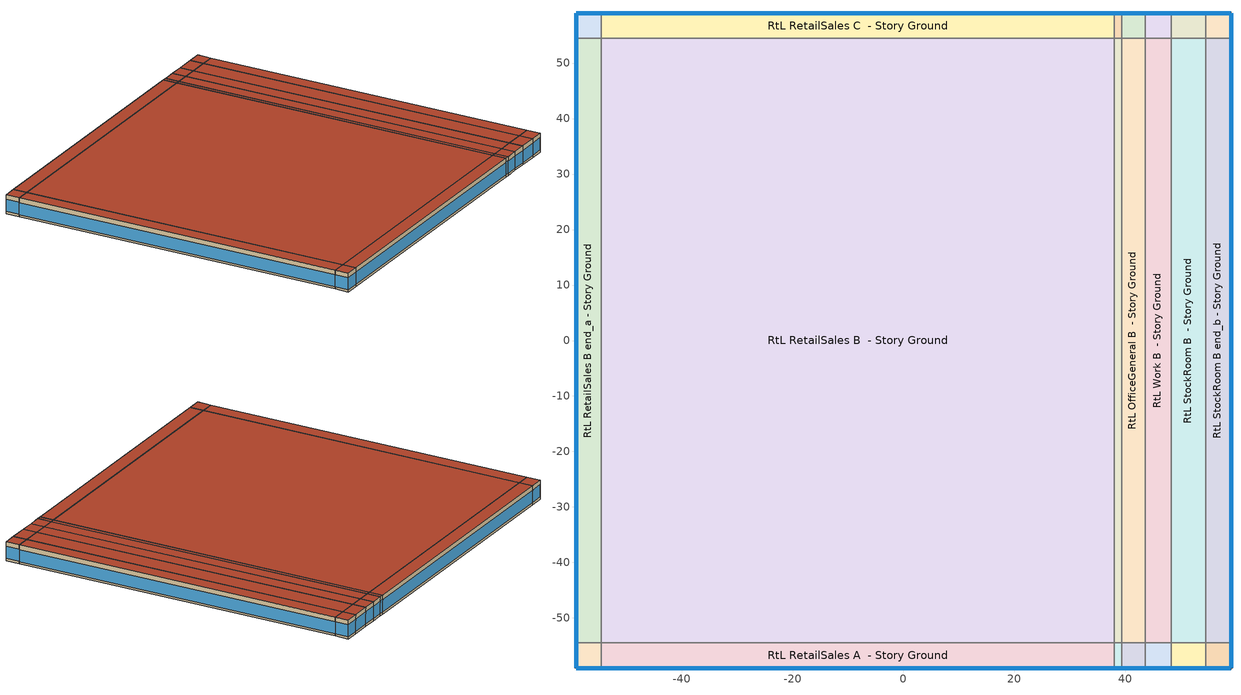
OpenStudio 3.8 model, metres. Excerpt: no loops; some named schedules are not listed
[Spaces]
RtL RetailSales A end_a - Story Ground
 floor ground (Foundation F 126 Perim 914 Area 209): -59.02,-59.02 -59.02,-54.45 -54.45,-54.45 -54.45,-59.02 z0
 wall outside: -59.02,-54.45 -59.02,-59.02 -54.45,-59.02 z0:6.25
 wall to RtL RetailSales B end_a - Story Ground: -54.45,-54.45 -59.02,-54.45 z0:6.25
 wall to RtL RetailSales A  - Story Ground: -54.45,-59.02 -54.45,-54.45 z0:6.25
 window (Window U-1.01 SHGC 0.58): -59.02,-54.48 -59.02,-59 / -59,-59.02 -54.48,-59.02 z0.76:4.74
 roof outside: -54.45,-59.02 -54.45,-54.45 -59.02,-54.45 -59.02,-59.02 z6.25
RtL RetailSales B end_a - Story Ground
 floor ground (Foundation F 126 Perim 1089 Area 49791): -59.02,-54.45 -59.02,54.45 -54.45,54.45 -54.45,-54.45 z0
 wall outside: -59.02,54.45 -59.02,-54.45 z0:6.25
 wall to RtL RetailSales C end_a - Story Ground: -54.45,54.45 -59.02,54.45 z0:6.25
 wall to RtL RetailSales B  - Story Ground: -54.45,-54.45 -54.45,54.45 z0:6.25
 window (Window U-1.01 SHGC 0.58): -59.02,54.43 -59.02,-54.43 z0.76:4.7
 roof outside: -54.45,-54.45 -54.45,54.45 -59.02,54.45 -59.02,-54.45 z6.25
RtL RetailSales C end_a - Story Ground
 floor ground (Foundation F 126 Perim 914 Area 209): -59.02,54.45 -59.02,59.02 -54.45,59.02 -54.45,54.45 z0
 wall outside: -54.45,59.02 -59.02,59.02 -59.02,54.45 z0:6.25
 wall to RtL RetailSales C  - Story Ground: -54.45,54.45 -54.45,59.02 z0:6.25
 window (Window U-1.01 SHGC 0.58): -59.02,59 -59.02,54.48 / -54.48,59.02 -59,59.02 z0.76:4.74
 roof outside: -54.45,54.45 -54.45,59.02 -59.02,59.02 -59.02,54.45 z6.25
RtL RetailSales A  - Story Ground
 floor ground (Foundation F 126 Perim 9244 Area 42265): -54.45,-59.02 -54.45,-54.45 37.99,-54.45 37.99,-59.02 z0
 wall outside: -54.45,-59.02 37.99,-59.02 z0:6.25
 wall to RtL RetailSales B  - Story Ground: 37.99,-54.45 -54.45,-54.45 z0:6.25
 wall to RtL Kitchen A  - Story Ground: 37.99,-59.02 37.99,-54.45 z0:6.25
 window (Window U-1.01 SHGC 0.58): -54.43,-59.02 37.96,-59.02 z0.76:4.7
 roof outside: 37.99,-59.02 37.99,-54.45 -54.45,-54.45 -54.45,-59.02 z6.25
RtL RetailSales B  - Story Ground
 floor ground (Foundation F 126 Perim 0 Area 1006739): -54.45,-54.45 -54.45,54.45 37.99,54.45 37.99,-54.45 z0
 wall to RtL RetailSales C  - Story Ground: 37.99,54.45 -54.45,54.45 z0:6.25
 wall to RtL Kitchen B  - Story Ground: 37.99,-54.45 37.99,54.45 z0:6.25
 roof outside: 37.99,-54.45 37.99,54.45 -54.45,54.45 -54.45,-54.45 z6.25
RtL RetailSales C  - Story Ground
 floor ground (Foundation F 126 Perim 9244 Area 42265): -54.45,54.45 -54.45,59.02 37.99,59.02 37.99,54.45 z0
 wall outside: 37.99,59.02 -54.45,59.02 z0:6.25
 wall to RtL Kitchen C  - Story Ground: 37.99,54.45 37.99,59.02 z0:6.25
 window (Window U-1.01 SHGC 0.58): 37.96,59.02 -54.43,59.02 z0.76:4.7
 roof outside: 37.99,54.45 37.99,59.02 -54.45,59.02 -54.45,54.45 z6.25
RtL Kitchen A  - Story Ground
 floor ground (Foundation F 126 Perim 133 Area 61): 37.99,-59.02 37.99,-54.45 39.32,-54.45 39.32,-59.02 z0
 wall outside: 37.99,-59.02 39.32,-59.02 z0:6.25
 wall to RtL Kitchen B  - Story Ground: 39.32,-54.45 37.99,-54.45 z0:6.25
 wall to RtL OfficeGeneral A  - Story Ground: 39.32,-59.02 39.32,-54.45 z0:6.25
 window (Window U-1.01 SHGC 0.58): 38.02,-59.02 39.3,-59.02 z0.76:4.85
 roof outside: 39.32,-59.02 39.32,-54.45 37.99,-54.45 37.99,-59.02 z6.25
RtL Kitchen B  - Story Ground
 floor ground (Foundation F 126 Perim 0 Area 14526): 37.99,-54.45 37.99,54.45 39.32,54.45 39.32,-54.45 z0
 wall to RtL Kitchen C  - Story Ground: 39.32,54.45 37.99,54.45 z0:6.25
 wall to RtL OfficeGeneral B  - Story Ground: 39.32,-54.45 39.32,54.45 z0:6.25
 roof outside: 39.32,-54.45 39.32,54.45 37.99,54.45 37.99,-54.45 z6.25
RtL Kitchen C  - Story Ground
 floor ground (Foundation F 126 Perim 133 Area 61): 37.99,54.45 37.99,59.02 39.32,59.02 39.32,54.45 z0
 wall outside: 39.32,59.02 37.99,59.02 z0:6.25
 wall to RtL OfficeGeneral C  - Story Ground: 39.32,54.45 39.32,59.02 z0:6.25
 window (Window U-1.01 SHGC 0.58): 39.3,59.02 38.02,59.02 z0.76:4.85
 roof outside: 39.32,54.45 39.32,59.02 37.99,59.02 37.99,54.45 z6.25
RtL OfficeGeneral A  - Story Ground
 floor ground (Foundation F 126 Perim 424 Area 1937): 39.32,-59.02 39.32,-54.45 43.56,-54.45 43.56,-59.02 z0
 wall outside: 39.32,-59.02 43.56,-59.02 z0:6.25
 wall to RtL OfficeGeneral B  - Story Ground: 43.56,-54.45 39.32,-54.45 z0:6.25
 wall to RtL Work A  - Story Ground: 43.56,-59.02 43.56,-54.45 z0:6.25
 window (Window U-1.01 SHGC 0.58): 39.35,-59.02 43.54,-59.02 z0.76:4.75
 roof outside: 43.56,-59.02 43.56,-54.45 39.32,-54.45 39.32,-59.02 z6.25
RtL OfficeGeneral B  - Story Ground
 floor ground (Foundation F 126 Perim 0 Area 46148): 39.32,-54.45 39.32,54.45 43.56,54.45 43.56,-54.45 z0
 wall to RtL OfficeGeneral C  - Story Ground: 43.56,54.45 39.32,54.45 z0:6.25
 wall to RtL Work B  - Story Ground: 43.56,-54.45 43.56,54.45 z0:6.25
 roof outside: 43.56,-54.45 43.56,54.45 39.32,54.45 39.32,-54.45 z6.25
RtL OfficeGeneral C  - Story Ground
 floor ground (Foundation F 126 Perim 424 Area 1937): 39.32,54.45 39.32,59.02 43.56,59.02 43.56,54.45 z0
 wall outside: 43.56,59.02 39.32,59.02 z0:6.25
 wall to RtL Work C  - Story Ground: 43.56,54.45 43.56,59.02 z0:6.25
 window (Window U-1.01 SHGC 0.58): 43.54,59.02 39.35,59.02 z0.76:4.75
 roof outside: 43.56,54.45 43.56,59.02 39.32,59.02 39.32,54.45 z6.25
RtL Work A  - Story Ground
 floor ground (Foundation F 126 Perim 472 Area 2159): 43.56,-59.02 43.56,-54.45 48.28,-54.45 48.28,-59.02 z0
 wall outside: 43.56,-59.02 48.28,-59.02 z0:6.25
 wall to RtL Work B  - Story Ground: 48.28,-54.45 43.56,-54.45 z0:6.25
 wall to RtL StockRoom A  - Story Ground: 48.28,-59.02 48.28,-54.45 z0:6.25
 window (Window U-1.01 SHGC 0.58): 43.59,-59.02 48.26,-59.02 z0.76:4.74
 roof outside: 48.28,-59.02 48.28,-54.45 43.56,-54.45 43.56,-59.02 z6.25
RtL Work B  - Story Ground
 floor ground (Foundation F 126 Perim 0 Area 51419): 43.56,-54.45 43.56,54.45 48.28,54.45 48.28,-54.45 z0
 wall to RtL Work C  - Story Ground: 48.28,54.45 43.56,54.45 z0:6.25
 wall to RtL StockRoom B  - Story Ground: 48.28,-54.45 48.28,54.45 z0:6.25
 roof outside: 48.28,-54.45 48.28,54.45 43.56,54.45 43.56,-54.45 z6.25
RtL Work C  - Story Ground
 floor ground (Foundation F 126 Perim 472 Area 2159): 43.56,54.45 43.56,59.02 48.28,59.02 48.28,54.45 z0
 wall outside: 48.28,59.02 43.56,59.02 z0:6.25
 wall to RtL StockRoom C  - Story Ground: 48.28,54.45 48.28,59.02 z0:6.25
 window (Window U-1.01 SHGC 0.58): 48.26,59.02 43.59,59.02 z0.76:4.74
 roof outside: 48.28,54.45 48.28,59.02 43.56,59.02 43.56,54.45 z6.25
RtL StockRoom A  - Story Ground
 floor ground (Foundation F 126 Perim 617 Area 2821): 48.28,-59.02 48.28,-54.45 54.45,-54.45 54.45,-59.02 z0
 wall outside: 48.28,-59.02 54.45,-59.02 z0:6.25
 wall to RtL StockRoom B  - Story Ground: 54.45,-54.45 48.28,-54.45 z0:6.25
 wall to RtL StockRoom A end_b - Story Ground: 54.45,-59.02 54.45,-54.45 z0:6.25
 window (Window U-1.01 SHGC 0.58): 48.31,-59.02 54.43,-59.02 z0.76:4.73
 roof outside: 54.45,-59.02 54.45,-54.45 48.28,-54.45 48.28,-59.02 z6.25
RtL StockRoom B  - Story Ground
 floor ground (Foundation F 126 Perim 0 Area 67187): 48.28,-54.45 48.28,54.45 54.45,54.45 54.45,-54.45 z0
 wall to RtL StockRoom C  - Story Ground: 54.45,54.45 48.28,54.45 z0:6.25
 wall to RtL StockRoom B end_b - Story Ground: 54.45,-54.45 54.45,54.45 z0:6.25
 roof outside: 54.45,-54.45 54.45,54.45 48.28,54.45 48.28,-54.45 z6.25
RtL StockRoom C  - Story Ground
 floor ground (Foundation F 126 Perim 617 Area 2821): 48.28,54.45 48.28,59.02 54.45,59.02 54.45,54.45 z0
 wall outside: 54.45,59.02 48.28,59.02 z0:6.25
 wall to RtL StockRoom C end_b - Story Ground: 54.45,54.45 54.45,59.02 z0:6.25
 window (Window U-1.01 SHGC 0.58): 54.43,59.02 48.31,59.02 z0.76:4.73
 roof outside: 54.45,54.45 54.45,59.02 48.28,59.02 48.28,54.45 z6.25
RtL StockRoom A end_b - Story Ground
 floor ground (Foundation F 126 Perim 914 Area 209): 54.45,-59.02 54.45,-54.45 59.02,-54.45 59.02,-59.02 z0
 wall outside: 54.45,-59.02 59.02,-59.02 59.02,-54.45 z0:6.25
 wall to RtL StockRoom B end_b - Story Ground: 59.02,-54.45 54.45,-54.45 z0:6.25
 window (Window U-1.01 SHGC 0.58): 54.48,-59.02 59,-59.02 / 59.02,-59 59.02,-54.48 z0.76:4.74
 roof outside: 59.02,-59.02 59.02,-54.45 54.45,-54.45 54.45,-59.02 z6.25
RtL StockRoom B end_b - Story Ground
 floor ground (Foundation F 126 Perim 1089 Area 49791): 54.45,-54.45 54.45,54.45 59.02,54.45 59.02,-54.45 z0
 wall outside: 59.02,-54.45 59.02,54.45 z0:6.25
 wall to RtL StockRoom C end_b - Story Ground: 59.02,54.45 54.45,54.45 z0:6.25
 window (Window U-1.01 SHGC 0.58): 59.02,-54.43 59.02,54.43 z0.76:4.7
 roof outside: 59.02,-54.45 59.02,54.45 54.45,54.45 54.45,-54.45 z6.25
RtL StockRoom C end_b - Story Ground
 floor ground (Foundation F 126 Perim 914 Area 209): 54.45,54.45 54.45,59.02 59.02,59.02 59.02,54.45 z0
 wall outside: 59.02,54.45 59.02,59.02 54.45,59.02 z0:6.25
 window (Window U-1.01 SHGC 0.58): 59,59.02 54.48,59.02 / 59.02,54.48 59.02,59 z0.76:4.74
 roof outside: 59.02,54.45 59.02,59.02 54.45,59.02 54.45,54.45 z6.25
[Site]
Lancaster Fox Field_CA_USA: Latitude {deg}=34.74; Longitude {deg}=-118.22; Time Zone {hr}=-8; Elevation {m}=713; Terrain=City
[Site:WaterMainsTemperature]
Calculation Method=Correlation; Annual Average Outdoor Air Temperature {C}=17.385; Maximum Difference In Monthly Average Outdoor Air Temperatures {deltaC}=23.81
[SizingPeriod:DesignDay] Barometric Pressure {Pa}=93048; Rain Indicator=No; Snow Indicator=No; Day of Month=21; Daylight Saving Time Indicator=No; Humidity Condition Type=Wetbulb; Dry-Bulb Temperature Range Modifier Type=DefaultMultipliers
Name | Maximum Dry-Bulb Temperature {C} | Daily Dry-Bulb Temperature Range {deltaC} | Wind Speed {m/s} | Wind Direction {deg} | Month | Day Type | Wetbulb or DewPoint at Maximum Dry-Bulb {C} | Solar Model Indicator | ASHRAE Clear Sky Optical Depth for Beam Irradiance | ASHRAE Clear Sky Optical Depth for Diffuse Irradiance | Sky Clearness
Lancaster Fox Field Ann Clg .4% Condns DB=>MWB 1 | 39.1 | 16.1 | 6.4 | 230 | 7 | SummerDesignDay | 18.9 | ASHRAETau | 0.317 | 2.456
Lancaster Fox Field Ann Clg .4% Condns WB=>MDB 1 | 35.5 | 16.1 | 6.4 | 230 | 7 | SummerDesignDay | 20.3 | ASHRAETau | 0.317 | 2.456
Lancaster Fox Field Ann Htg 99.6% Condns DB 1 | -5.9 | 0 | 1.2 | 280 | 12 | WinterDesignDay | -5.9 | ASHRAEClearSky |  |  | 0
Lancaster Fox Field August .4% Condns DB=>MCWB 1 | 41 | 17.3 | 6.4 | 230 | 8 | SummerDesignDay | 19.9 | ASHRAETau | 0.31 | 2.53
[ClimateZones]
Climate Zone Institution Name 1=CEC; Climate Zone Document Name 1=California Climate Zone Descriptions; Climate Zone Document Year 1=1995; Climate Zone Value 1=9
[Building]
ComStock DEER Pre-1975|RtL: North Axis {deg}=45; Default Construction Set=ComStock DEER Pre-1975 - RtL - CEC T24-CEC9; Default Schedule Set=Building Default Schedule Set; Standards Building Type=RtL
[Site:GroundTemperature:FCfactorMethod]
January Ground Temperature {C}=18.7; February Ground Temperature {C}=13.8; March Ground Temperature {C}=12.9; April Ground Temperature {C}=12.8; May Ground Temperature {C}=13.3; June Ground Temperature {C}=14.5; July Ground Temperature {C}=14.9; August Ground Temperature {C}=18.4; September Ground Temperature {C}=20.4; October Ground Temperature {C}=22.8; November Ground Temperature {C}=23.6; December Ground Temperature {C}=23.6
[Construction:FfactorGroundFloor] F-Factor {W/m-K}=1.26344
Name | Area {m2} | PerimeterExposed {m}
Foundation F 126 Perim 914 Area 209 | 20.9032 | 9.144
Foundation F 126 Perim 1089 Area 49791 | 497.912 | 108.905
Foundation F 126 Perim 0 Area 67187 | 671.869 | 0
Foundation F 126 Perim 472 Area 2159 | 21.5866 | 4.72147
Foundation F 126 Perim 617 Area 2821 | 28.2062 | 6.16934
Foundation F 126 Perim 0 Area 51419 | 514.189 | 0
Foundation F 126 Perim 9244 Area 42265 | 422.647 | 92.4424
Foundation F 126 Perim 0 Area 1006739 | 10067.4 | 0
Foundation F 126 Perim 133 Area 61 | 6.0982 | 1.33382
Foundation F 126 Perim 424 Area 1937 | 19.3739 | 4.23752
Foundation F 126 Perim 0 Area 14526 | 145.259 | 0
Foundation F 126 Perim 0 Area 46148 | 461.485 | 0
[DefaultConstructionSet]
ComStock DEER Pre-1975 - RtL - CEC T24-CEC9: Default Exterior Surface Constructions=Default Surface Constructions 1; Default Interior Surface Constructions=Default Surface Constructions 2; Default Ground Contact Surface Constructions=Default Surface Constructions 3; Default Exterior SubSurface Constructions=Default Sub Surface Constructions 1; Default Interior SubSurface Constructions=Default Sub Surface Constructions 2; Interior Partition Construction=Typical Interior Partition
[DefaultSurfaceConstructions]
Name | Floor Construction | Wall Construction | Roof Ceiling Construction
Default Surface Constructions 1 | DEER Uncarpeted 6in Slab Floor | DEER Insulated Steel Framed Exterior Wall R-5.67 | DEER Metal Framed Roof R-15.77
Default Surface Constructions 2 | DEER Uncarpeted 4in Slab Floor | Typical Interior Wall | DEER Uncarpeted 4in Slab Floor
Default Surface Constructions 3 | DEER Carpeted 6in Slab Floor | Typical Uninsulated Basement Mass Wall
[Construction]
DEER Uncarpeted 6in Slab Floor: Typical Insulation R-1.73, 6 in. Normalweight Concrete Floor
DEER Metal Framed Roof R-15.77: Roof Membrane, Typical Insulation R-15.27, Metal Roof Surface
DEER Uncarpeted 4in Slab Floor: Typical Insulation R-4.17, 4 in. Normalweight Concrete Floor
Typical Interior Wall: G01 13mm gypsum board, G01 13mm gypsum board
DEER Carpeted 6in Slab Floor: 6 in. Normalweight Concrete Floor, Typical Carpet Pad
Typical Uninsulated Basement Mass Wall: 8 in. Concrete Block Basement Wall
DEER Metal Framed Window U-1.23 SHGC 0.82: Simple Glazing U-1.23 SHGC 0.82
DEER Metal Framed Window U-1.23 SHGC 0.82 1: Simple Glazing U-1.23 SHGC 0.82 1
Typical Uninsulated Swinging Door: Typical Insulation R-4.17
U 0.98 SHGC 0.68 Sgl Ref-B-H Clr 6mm: REF B CLEAR HI 6MM
Typical Insulated Metal Door: F08 Metal surface, Typical Insulation R-4.17
DEER Skylight U-1.31 SHGC 0.61: Simple Glazing U-1.23 SHGC 0.61
Typical Interior Window: Clear 3mm
Typical Interior Door; Typical Interior Partition: G05 25mm wood
DEER Insulated Steel Framed Exterior Wall R-5.67: 25mm Stucco, 5/8 in. Gypsum Board, Typical Insulation R-4.17, 5/8 in. Gypsum Board
InteriorFurnishings 1: Std Wood 6inch 1
Window U-1.01 SHGC 0.58: Simple Glazing Single - No LowE - Tinted/Reflective - Aluminum
[Material:NoMass] Roughness=Smooth; Thermal Absorptance=0.9; Solar Absorptance=0.7
Name | Thermal Resistance {m2-K/W} | Visible Absorptance
Typical Insulation R-1.73 | 0.305336 | 0.7
Typical Insulation R-15.27 | 2.68843 | 0.7
Typical Insulation R-4.17 | 0.734957 | 0.7
Typical Carpet Pad | 0.21648 | 0.8
[Material] Thermal Absorptance=0.9
Name | Roughness | Thickness {m} | Conductivity {W/m-K} | Density {kg/m3} | Specific Heat {J/kg-K} | Solar Absorptance | Visible Absorptance
6 in. Normalweight Concrete Floor | MediumRough | 0.1524 | 2.31 | 2322 | 832 | 0.7 | 0.7
Roof Membrane | VeryRough | 0.0095 | 0.16 | 1121.29 | 1460 | 0.7 | 0.7
Metal Roof Surface; F08 Metal surface | Smooth | 0.0008 | 45.28 | 7824 | 500 | 0.7 | 0.7
4 in. Normalweight Concrete Floor | MediumRough | 0.1016 | 2.31 | 2322 | 832 | 0.7 | 0.7
G01 13mm gypsum board | Smooth | 0.0127 | 0.160031 | 800.001 | 1090.73 | 0.7 | 0.5
8 in. Concrete Block Basement Wall | MediumRough | 0.2032 | 1.326 | 1842 | 912 | 0.7 | 0.7
G05 25mm wood | MediumSmooth | 0.0254 | 0.15 | 608 | 1630 | 0.5 | 0.5
25mm Stucco | Smooth | 0.0254 | 0.72 | 1856 | 840 | 0.7 | 0.7
5/8 in. Gypsum Board | MediumSmooth | 0.0159 | 0.16 | 800 | 1090 | 0.7 | 0.7
Std Wood 6inch 1 | MediumSmooth | 0.15 | 0.12 | 540 | 1210 | 0.7 | 0.7
[DefaultSubSurfaceConstructions]
Name | Fixed Window Construction | Operable Window Construction | Door Construction | Glass Door Construction | Overhead Door Construction | Skylight Construction | Tubular Daylight Dome Construction | Tubular Daylight Diffuser Construction
Default Sub Surface Constructions 1 | DEER Metal Framed Window U-1.23 SHGC 0.82 | DEER Metal Framed Window U-1.23 SHGC 0.82 1 | Typical Uninsulated Swinging Door | U 0.98 SHGC 0.68 Sgl Ref-B-H Clr 6mm | Typical Insulated Metal Door | DEER Skylight U-1.31 SHGC 0.61 | Typical Interior Window | Typical Interior Window
Default Sub Surface Constructions 2 | Typical Interior Window | Typical Interior Window | Typical Interior Door
[WindowMaterial:SimpleGlazingSystem]
Name | U-Factor {W/m2-K} | Solar Heat Gain Coefficient | Visible Transmittance
Simple Glazing U-1.23 SHGC 0.82; Simple Glazing U-1.23 SHGC 0.82 1 | 7 | 0.82 | 0.25
Simple Glazing U-1.23 SHGC 0.61 | 7 | 0.61 | 0.25
Simple Glazing Single - No LowE - Tinted/Reflective - Aluminum | 5.73505 | 0.579 | 0.455
[WindowMaterial:Glazing] Optical Data Type=SpectralAverage; Infrared Transmittance at Normal Incidence=0; Front Side Infrared Hemispherical Emissivity=0.84; Conductivity {W/m-K}=0.9; Dirt Correction Factor for Solar and Visible Transmittance=1; Solar Diffusing=No
Name | Thickness {m} | Solar Transmittance at Normal Incidence | Front Side Solar Reflectance at Normal Incidence | Back Side Solar Reflectance at Normal Incidence | Visible Transmittance at Normal Incidence | Front Side Visible Reflectance at Normal Incidence | Back Side Visible Reflectance at Normal Incidence | Back Side Infrared Hemispherical Emissivity
REF B CLEAR HI 6MM | 0.006 | 0.24 | 0.16 | 0.32 | 0.3 | 0.16 | 0.29 | 0.6
Clear 3mm | 0.003 | 0.837 | 0.075 | 0.075 | 0.898 | 0.081 | 0.081 | 0.84
[SpaceType] Standards Building Type=RtL
Name | Default Schedule Set | Design Specification Outdoor Air Object | Standards Space Type
RtL Kitchen - ComStock DEER Pre-1975 | RtL Kitchen Schedule Set | RtL Kitchen Ventilation | Kitchen
RtL OfficeGeneral - ComStock DEER Pre-1975 | RtL OfficeGeneral Schedule Set | RtL OfficeGeneral Ventilation | OfficeGeneral
RtL Work - ComStock DEER Pre-1975 | RtL Work Schedule Set | RtL Work Ventilation | Work
RtL StockRoom - ComStock DEER Pre-1975 | RtL StockRoom Schedule Set | RtL StockRoom Ventilation | StockRoom
RtL RetailSales - ComStock DEER Pre-1975 | RtL RetailSales Schedule Set | RtL RetailSales Ventilation | RetailSales
[BuildingStory]
Story Ground: Nominal Z Coordinate {m}=0; Nominal Floor to Floor Height {m}=6.2484
[Space] Building Story=Story Ground
Name | Space Type | Thermal Zone
RtL RetailSales A end_a - Story Ground | RtL RetailSales - ComStock DEER Pre-1975 | Zone RtL RetailSales A end_a - Story Ground
RtL RetailSales B end_a - Story Ground | RtL RetailSales - ComStock DEER Pre-1975 | Zone RtL RetailSales B end_a - Story Ground
RtL RetailSales C end_a - Story Ground | RtL RetailSales - ComStock DEER Pre-1975 | Zone RtL RetailSales C end_a - Story Ground
RtL RetailSales A  - Story Ground | RtL RetailSales - ComStock DEER Pre-1975 | Zone RtL RetailSales A  - Story Ground
RtL RetailSales B  - Story Ground | RtL RetailSales - ComStock DEER Pre-1975 | Zone RtL RetailSales B  - Story Ground
RtL RetailSales C  - Story Ground | RtL RetailSales - ComStock DEER Pre-1975 | Zone RtL RetailSales C  - Story Ground
RtL Kitchen A  - Story Ground | RtL Kitchen - ComStock DEER Pre-1975 | Zone RtL Kitchen A  - Story Ground
RtL Kitchen B  - Story Ground | RtL Kitchen - ComStock DEER Pre-1975 | Zone RtL Kitchen B  - Story Ground
RtL Kitchen C  - Story Ground | RtL Kitchen - ComStock DEER Pre-1975 | Zone RtL Kitchen C  - Story Ground
RtL OfficeGeneral A  - Story Ground | RtL OfficeGeneral - ComStock DEER Pre-1975 | Zone RtL OfficeGeneral A  - Story Ground
RtL OfficeGeneral B  - Story Ground | RtL OfficeGeneral - ComStock DEER Pre-1975 | Zone RtL OfficeGeneral B  - Story Ground
RtL OfficeGeneral C  - Story Ground | RtL OfficeGeneral - ComStock DEER Pre-1975 | Zone RtL OfficeGeneral C  - Story Ground
RtL Work A  - Story Ground | RtL Work - ComStock DEER Pre-1975 | Zone RtL Work A  - Story Ground
RtL Work B  - Story Ground | RtL Work - ComStock DEER Pre-1975 | Zone RtL Work B  - Story Ground
RtL Work C  - Story Ground | RtL Work - ComStock DEER Pre-1975 | Zone RtL Work C  - Story Ground
RtL StockRoom A  - Story Ground | RtL StockRoom - ComStock DEER Pre-1975 | Zone RtL StockRoom A  - Story Ground
RtL StockRoom B  - Story Ground | RtL StockRoom - ComStock DEER Pre-1975 | Zone RtL StockRoom B  - Story Ground
RtL StockRoom C  - Story Ground | RtL StockRoom - ComStock DEER Pre-1975 | Zone RtL StockRoom C  - Story Ground
RtL StockRoom A end_b - Story Ground | RtL StockRoom - ComStock DEER Pre-1975 | Zone RtL StockRoom A end_b - Story Ground
RtL StockRoom B end_b - Story Ground | RtL StockRoom - ComStock DEER Pre-1975 | Zone RtL StockRoom B end_b - Story Ground
RtL StockRoom C end_b - Story Ground | RtL StockRoom - ComStock DEER Pre-1975 | Zone RtL StockRoom C end_b - Story Ground
[ThermalZone] Multiplier=1; Use Ideal Air Loads=No
Name | Thermostat
Zone RtL RetailSales A end_a - Story Ground | RtL RetailSales - ComStock DEER Pre-1975 Thermostat 1
Zone RtL RetailSales B end_a - Story Ground | RtL RetailSales - ComStock DEER Pre-1975 Thermostat 3
Zone RtL RetailSales C end_a - Story Ground | RtL RetailSales - ComStock DEER Pre-1975 Thermostat 5
Zone RtL RetailSales A  - Story Ground | RtL RetailSales - ComStock DEER Pre-1975 Thermostat
Zone RtL RetailSales B  - Story Ground | RtL RetailSales - ComStock DEER Pre-1975 Thermostat 2
Zone RtL RetailSales C  - Story Ground | RtL RetailSales - ComStock DEER Pre-1975 Thermostat 4
Zone RtL Kitchen A  - Story Ground | RtL Kitchen - ComStock DEER Pre-1975 Thermostat
Zone RtL Kitchen B  - Story Ground | RtL Kitchen - ComStock DEER Pre-1975 Thermostat 1
Zone RtL Kitchen C  - Story Ground | RtL Kitchen - ComStock DEER Pre-1975 Thermostat 2
Zone RtL OfficeGeneral A  - Story Ground | RtL OfficeGeneral - ComStock DEER Pre-1975 Thermostat
Zone RtL OfficeGeneral B  - Story Ground | RtL OfficeGeneral - ComStock DEER Pre-1975 Thermostat 1
Zone RtL OfficeGeneral C  - Story Ground | RtL OfficeGeneral - ComStock DEER Pre-1975 Thermostat 2
Zone RtL Work A  - Story Ground | RtL Work - ComStock DEER Pre-1975 Thermostat
Zone RtL Work B  - Story Ground | RtL Work - ComStock DEER Pre-1975 Thermostat 1
Zone RtL Work C  - Story Ground | RtL Work - ComStock DEER Pre-1975 Thermostat 2
Zone RtL StockRoom A  - Story Ground | RtL StockRoom - ComStock DEER Pre-1975 Thermostat
Zone RtL StockRoom B  - Story Ground | RtL StockRoom - ComStock DEER Pre-1975 Thermostat 2
Zone RtL StockRoom C  - Story Ground | RtL StockRoom - ComStock DEER Pre-1975 Thermostat 4
Zone RtL StockRoom A end_b - Story Ground | RtL StockRoom - ComStock DEER Pre-1975 Thermostat 1
Zone RtL StockRoom B end_b - Story Ground | RtL StockRoom - ComStock DEER Pre-1975 Thermostat 3
Zone RtL StockRoom C end_b - Story Ground | RtL StockRoom - ComStock DEER Pre-1975 Thermostat 5
[People:Definition] Number of People Calculation Method=People/Area; Fraction Radiant=0.3
Name | People per Space Floor Area {person/m2}
RtL Kitchen People Definition | 0.0355209
RtL OfficeGeneral People Definition | 0.0473612
RtL RetailSales People Definition | 0.238959
RtL StockRoom People Definition | 0.0236806
RtL Work People Definition | 0.0721182
[People] Work Efficiency Schedule=Work Efficiency Schedule; Clothing Insulation Schedule=Clothing Schedule; Air Velocity Schedule=Air Velocity Schedule; Multiplier=1
Name | People Definition | Space or SpaceType
RtL Kitchen People | RtL Kitchen People Definition | RtL Kitchen - ComStock DEER Pre-1975
RtL OfficeGeneral People | RtL OfficeGeneral People Definition | RtL OfficeGeneral - ComStock DEER Pre-1975
RtL RetailSales People | RtL RetailSales People Definition | RtL RetailSales - ComStock DEER Pre-1975
RtL StockRoom People | RtL StockRoom People Definition | RtL StockRoom - ComStock DEER Pre-1975
RtL Work People | RtL Work People Definition | RtL Work - ComStock DEER Pre-1975
[Lights:Definition] Design Level Calculation Method=Watts/Area; Fraction Visible=0.2; Return Air Fraction=0
Name | Watts per Space Floor Area {W/m2} | Fraction Radiant
RtL RetailSales - ComStock DEER Pre-1975 General Lights Definition | 4.57111 | 0.465
RtL RetailSales - ComStock DEER Pre-1975 Task Lights Definition | 0.644434 | 0.165
RtL StockRoom - ComStock DEER Pre-1975 General Lights Definition; RtL Work - ComStock DEER Pre-1975 General Lights Definition | 5.10211 | 0.465
RtL OfficeGeneral - ComStock DEER Pre-1975 General Lights Definition | 4.06647 | 0.465
RtL OfficeGeneral - ComStock DEER Pre-1975 Wall Wash Lights Definition | 1.07152 | 0.165
RtL Kitchen - ComStock DEER Pre-1975 General Lights Definition | 5.72807 | 0.465
RtL Kitchen - ComStock DEER Pre-1975 Task Lights Definition | 1.63527 | 0.165
[ElectricEquipment:Definition] Design Level Calculation Method=Watts/Area; Fraction Latent=0; Fraction Radiant=0.5
Name | Watts per Space Floor Area {W/m2} | Fraction Lost
misc_electric_kitchen_equipment_definition | 28.0895 | 0.5
RtL OfficeGeneral Elec Equip Definition; RtL Work Elec Equip Definition | 10.7639 | 0
RtL RetailSales Elec Equip Definition | 5.38196 | 0
RtL StockRoom Elec Equip Definition | 2.15278 | 0
[ElectricEquipment]
Name | Electric Equipment Definition | Space or SpaceType | Schedule
misc_electric_kitchen_equipment | misc_electric_kitchen_equipment_definition | RtL Kitchen - ComStock DEER Pre-1975 | D_RFF_Ktchn_Misc_Yr BPR Adjusted
RtL OfficeGeneral Elec Equip | RtL OfficeGeneral Elec Equip Definition | RtL OfficeGeneral - ComStock DEER Pre-1975 | D_RtL_OffGen_Misc_Yr BPR Adjusted
RtL RetailSales Elec Equip | RtL RetailSales Elec Equip Definition | RtL RetailSales - ComStock DEER Pre-1975 | D_RtL_Sales_Misc_Yr BPR Adjusted
RtL StockRoom Elec Equip | RtL StockRoom Elec Equip Definition | RtL StockRoom - ComStock DEER Pre-1975 | D_RtL_Stock_Misc_Yr BPR Adjusted
RtL Work Elec Equip | RtL Work Elec Equip Definition | RtL Work - ComStock DEER Pre-1975 | D_RtL_AutoShop_Misc_Yr BPR Adjusted
[DesignSpecification:OutdoorAir] Outdoor Air Method=Maximum; Outdoor Air Flow per Person {m3/s-person}=0.00707921
Name | Outdoor Air Flow per Floor Area {m3/s-m2}
RtL Kitchen Ventilation; RtL OfficeGeneral Ventilation; RtL StockRoom Ventilation; RtL Work Ventilation | 0.000762
RtL RetailSales Ventilation | 0.001016
[DefaultScheduleSet]
Name | Number of People Schedule | People Activity Level Schedule | Lighting Schedule | Electric Equipment Schedule | Gas Equipment Schedule | Infiltration Schedule | Hours of Operation Schedule
RtL Kitchen Schedule Set | D_RtL_OffGen_Occup_Yr | DEER Activity 132W/person | D17_RtL_OffGen_LF_Yr | D_RFF_Ktchn_Misc_Yr | D_RFF_Ktchn_Cook_Yr | D_RtL_All_C_Inf_Yr
RtL OfficeGeneral Schedule Set | D_RtL_OffGen_Occup_Yr | DEER Activity 132W/person | D17_RtL_OffGen_LF_Yr | D_RtL_OffGen_Misc_Yr |  | D_RtL_All_C_Inf_Yr
RtL RetailSales Schedule Set | D_RtL_Sales_Occup_Yr | DEER Activity 132W/person | D17_RtL_Sales_LF_Yr | D_RtL_Sales_Misc_Yr |  | D_RtL_All_C_Inf_Yr
RtL StockRoom Schedule Set | D_RtL_Stock_Occup_Yr | DEER Activity 220W/person | D17_RtL_Stock_LF_Yr | D_RtL_Stock_Misc_Yr |  | D_RtL_All_C_Inf_Yr
RtL Work Schedule Set | D_RtL_AutoShop_Occup_Yr | DEER Activity 132W/person | D17_RtL_Work_LF_Yr | D_RtL_AutoShop_Misc_Yr |  | D_RtL_All_C_Inf_Yr
Building Default Schedule Set |  |  |  |  |  |  | Building Hours of Operation NonResidential
[Exterior:Lights:Definition]
Name | Design Level {W}
Parking Areas and Drives Def (W/ft^2) | 0.0182456
Building Facades Def (W/ft^2) | 0.05
Main Entries Def (W/ft); Other Doors Def (W/ft) | 21
[Exterior:Lights] Schedule=Always On Discrete; Control Option=AstronomicalClock
Name | Exterior Lights Definition | Multiplier
Parking Areas and Drives | Parking Areas and Drives Def (W/ft^2) | 212636
Building Facades | Building Facades Def (W/ft^2) | 31758.5
Main Entries | Main Entries Def (W/ft) | 120
Other Doors | Other Doors Def (W/ft) | 175.8
[ThermostatSetpoint:DualSetpoint] Heating Setpoint Temperature Schedule=D_RtL_All_HTemp_Yr; Cooling Setpoint Temperature Schedule=D_RtL_All_CTemp_Yr
RtL Kitchen - ComStock DEER Pre-1975 Thermostat; RtL Kitchen - ComStock DEER Pre-1975 Thermostat 1; RtL Kitchen - ComStock DEER Pre-1975 Thermostat 2; RtL OfficeGeneral - ComStock DEER Pre-1975 Thermostat; RtL OfficeGeneral - ComStock DEER Pre-1975 Thermostat 1; RtL OfficeGeneral - ComStock DEER Pre-1975 Thermostat 2; RtL RetailSales - ComStock DEER Pre-1975 Thermostat; RtL RetailSales - ComStock DEER Pre-1975 Thermostat 1; RtL RetailSales - ComStock DEER Pre-1975 Thermostat 2; RtL RetailSales - ComStock DEER Pre-1975 Thermostat 3; RtL RetailSales - ComStock DEER Pre-1975 Thermostat 4; RtL RetailSales - ComStock DEER Pre-1975 Thermostat 5; RtL StockRoom - ComStock DEER Pre-1975 Thermostat; RtL StockRoom - ComStock DEER Pre-1975 Thermostat 1; RtL StockRoom - ComStock DEER Pre-1975 Thermostat 2; RtL StockRoom - ComStock DEER Pre-1975 Thermostat 3; RtL StockRoom - ComStock DEER Pre-1975 Thermostat 4; RtL StockRoom - ComStock DEER Pre-1975 Thermostat 5; RtL Work - ComStock DEER Pre-1975 Thermostat; RtL Work - ComStock DEER Pre-1975 Thermostat 1; RtL Work - ComStock DEER Pre-1975 Thermostat 2
[InternalMass:Definition]
Internal Mass Definition 2: Construction=InteriorFurnishings 1; Design Level Calculation Method=SurfaceArea/Area; Surface Area per Space Floor Area=2
[InternalMass] Internal Mass Definition=Internal Mass Definition 2; Multiplier=1
Name | Space or SpaceType
RtL StockRoom C end_b - Story Ground Mass | RtL StockRoom C end_b - Story Ground
RtL StockRoom B end_b - Story Ground Mass | RtL StockRoom B end_b - Story Ground
RtL StockRoom A end_b - Story Ground Mass | RtL StockRoom A end_b - Story Ground
RtL StockRoom B  - Story Ground Mass | RtL StockRoom B  - Story Ground
RtL Work C  - Story Ground Mass | RtL Work C  - Story Ground
RtL StockRoom A  - Story Ground Mass | RtL StockRoom A  - Story Ground
RtL RetailSales A end_a - Story Ground Mass | RtL RetailSales A end_a - Story Ground
RtL Work B  - Story Ground Mass | RtL Work B  - Story Ground
RtL RetailSales B end_a - Story Ground Mass | RtL RetailSales B end_a - Story Ground
RtL RetailSales C  - Story Ground Mass | RtL RetailSales C  - Story Ground
RtL RetailSales B  - Story Ground Mass | RtL RetailSales B  - Story Ground
RtL RetailSales C end_a - Story Ground Mass | RtL RetailSales C end_a - Story Ground
RtL RetailSales A  - Story Ground Mass | RtL RetailSales A  - Story Ground
RtL Kitchen A  - Story Ground Mass | RtL Kitchen A  - Story Ground
RtL OfficeGeneral C  - Story Ground Mass | RtL OfficeGeneral C  - Story Ground
RtL Kitchen B  - Story Ground Mass | RtL Kitchen B  - Story Ground
RtL Work A  - Story Ground Mass | RtL Work A  - Story Ground
RtL Kitchen C  - Story Ground Mass | RtL Kitchen C  - Story Ground
RtL OfficeGeneral A  - Story Ground Mass | RtL OfficeGeneral A  - Story Ground
RtL StockRoom C  - Story Ground Mass | RtL StockRoom C  - Story Ground
RtL OfficeGeneral B  - Story Ground Mass | RtL OfficeGeneral B  - Story Ground
[Lights] Fraction Replaceable=1
Name | Lights Definition | Space or SpaceType | Schedule
RtL RetailSales - ComStock DEER Pre-1975 General Lighting | RtL RetailSales - ComStock DEER Pre-1975 General Lights Definition | RtL RetailSales - ComStock DEER Pre-1975 | D17_RtL_Sales_LF_Yr BPR Adjusted
RtL RetailSales - ComStock DEER Pre-1975 Task Lighting | RtL RetailSales - ComStock DEER Pre-1975 Task Lights Definition | RtL RetailSales - ComStock DEER Pre-1975 | D17_RtL_Sales_LF_Yr BPR Adjusted
RtL StockRoom - ComStock DEER Pre-1975 General Lighting | RtL StockRoom - ComStock DEER Pre-1975 General Lights Definition | RtL StockRoom - ComStock DEER Pre-1975 | D17_RtL_Stock_LF_Yr BPR Adjusted
RtL Work - ComStock DEER Pre-1975 General Lighting | RtL Work - ComStock DEER Pre-1975 General Lights Definition | RtL Work - ComStock DEER Pre-1975 | D17_RtL_Work_LF_Yr BPR Adjusted
RtL OfficeGeneral - ComStock DEER Pre-1975 General Lighting | RtL OfficeGeneral - ComStock DEER Pre-1975 General Lights Definition | RtL OfficeGeneral - ComStock DEER Pre-1975 | D17_RtL_OffGen_LF_Yr BPR Adjusted
RtL OfficeGeneral - ComStock DEER Pre-1975 Wall Wash Lighting | RtL OfficeGeneral - ComStock DEER Pre-1975 Wall Wash Lights Definition | RtL OfficeGeneral - ComStock DEER Pre-1975 | D17_RtL_OffGen_LF_Yr BPR Adjusted
RtL Kitchen - ComStock DEER Pre-1975 General Lighting | RtL Kitchen - ComStock DEER Pre-1975 General Lights Definition | RtL Kitchen - ComStock DEER Pre-1975 | D17_RtL_OffGen_LF_Yr BPR Adjusted
RtL Kitchen - ComStock DEER Pre-1975 Task Lighting | RtL Kitchen - ComStock DEER Pre-1975 Task Lights Definition | RtL Kitchen - ComStock DEER Pre-1975 | D17_RtL_OffGen_LF_Yr BPR Adjusted
[SpaceInfiltration:DesignFlowRate] Design Flow Rate Calculation Method=Flow/ExteriorArea; Flow per Exterior Surface Area {m3/s-m2}=0.00206641; Velocity Term Coefficient=0
Name | Space or SpaceType | Schedule | Constant Term Coefficient | Temperature Term Coefficient | Velocity Squared Term Coefficient
RtL StockRoom C end_b - Story Ground HVAC On Infiltration | RtL StockRoom C end_b - Story Ground | Infiltration HVAC On Schedule | -0.0629 | 0.0072 | 0.0447
RtL StockRoom C end_b - Story Ground HVAC Off Infiltration | RtL StockRoom C end_b - Story Ground | Infiltration HVAC Off Schedule | 0 | 0.0111 | 0.0593
RtL StockRoom B end_b - Story Ground HVAC On Infiltration | RtL StockRoom B end_b - Story Ground | Infiltration HVAC On Schedule | -0.0629 | 0.0072 | 0.0447
RtL StockRoom B end_b - Story Ground HVAC Off Infiltration | RtL StockRoom B end_b - Story Ground | Infiltration HVAC Off Schedule | 0 | 0.0111 | 0.0593
RtL StockRoom A end_b - Story Ground HVAC On Infiltration | RtL StockRoom A end_b - Story Ground | Infiltration HVAC On Schedule | -0.0629 | 0.0072 | 0.0447
RtL StockRoom A end_b - Story Ground HVAC Off Infiltration | RtL StockRoom A end_b - Story Ground | Infiltration HVAC Off Schedule | 0 | 0.0111 | 0.0593
RtL StockRoom B  - Story Ground HVAC On Infiltration | RtL StockRoom B  - Story Ground | Infiltration HVAC On Schedule | -0.0629 | 0.0072 | 0.0447
RtL StockRoom B  - Story Ground HVAC Off Infiltration | RtL StockRoom B  - Story Ground | Infiltration HVAC Off Schedule | 0 | 0.0111 | 0.0593
RtL Work C  - Story Ground HVAC On Infiltration | RtL Work C  - Story Ground | Infiltration HVAC On Schedule | -0.0629 | 0.0072 | 0.0447
RtL Work C  - Story Ground HVAC Off Infiltration | RtL Work C  - Story Ground | Infiltration HVAC Off Schedule | 0 | 0.0111 | 0.0593
RtL StockRoom A  - Story Ground HVAC On Infiltration | RtL StockRoom A  - Story Ground | Infiltration HVAC On Schedule | -0.0629 | 0.0072 | 0.0447
RtL StockRoom A  - Story Ground HVAC Off Infiltration | RtL StockRoom A  - Story Ground | Infiltration HVAC Off Schedule | 0 | 0.0111 | 0.0593
RtL RetailSales A end_a - Story Ground HVAC On Infiltration | RtL RetailSales A end_a - Story Ground | Infiltration HVAC On Schedule | -0.0629 | 0.0072 | 0.0447
RtL RetailSales A end_a - Story Ground HVAC Off Infiltration | RtL RetailSales A end_a - Story Ground | Infiltration HVAC Off Schedule | 0 | 0.0111 | 0.0593
RtL Work B  - Story Ground HVAC On Infiltration | RtL Work B  - Story Ground | Infiltration HVAC On Schedule | -0.0629 | 0.0072 | 0.0447
RtL Work B  - Story Ground HVAC Off Infiltration | RtL Work B  - Story Ground | Infiltration HVAC Off Schedule | 0 | 0.0111 | 0.0593
RtL RetailSales B end_a - Story Ground HVAC On Infiltration | RtL RetailSales B end_a - Story Ground | Infiltration HVAC On Schedule | -0.0629 | 0.0072 | 0.0447
RtL RetailSales B end_a - Story Ground HVAC Off Infiltration | RtL RetailSales B end_a - Story Ground | Infiltration HVAC Off Schedule | 0 | 0.0111 | 0.0593
RtL RetailSales C  - Story Ground HVAC On Infiltration | RtL RetailSales C  - Story Ground | Infiltration HVAC On Schedule | -0.0629 | 0.0072 | 0.0447
RtL RetailSales C  - Story Ground HVAC Off Infiltration | RtL RetailSales C  - Story Ground | Infiltration HVAC Off Schedule | 0 | 0.0111 | 0.0593
RtL RetailSales B  - Story Ground HVAC On Infiltration | RtL RetailSales B  - Story Ground | Infiltration HVAC On Schedule | -0.0629 | 0.0072 | 0.0447
RtL RetailSales B  - Story Ground HVAC Off Infiltration | RtL RetailSales B  - Story Ground | Infiltration HVAC Off Schedule | 0 | 0.0111 | 0.0593
RtL RetailSales C end_a - Story Ground HVAC On Infiltration | RtL RetailSales C end_a - Story Ground | Infiltration HVAC On Schedule | -0.0629 | 0.0072 | 0.0447
RtL RetailSales C end_a - Story Ground HVAC Off Infiltration | RtL RetailSales C end_a - Story Ground | Infiltration HVAC Off Schedule | 0 | 0.0111 | 0.0593
RtL RetailSales A  - Story Ground HVAC On Infiltration | RtL RetailSales A  - Story Ground | Infiltration HVAC On Schedule | -0.0629 | 0.0072 | 0.0447
RtL RetailSales A  - Story Ground HVAC Off Infiltration | RtL RetailSales A  - Story Ground | Infiltration HVAC Off Schedule | 0 | 0.0111 | 0.0593
RtL Kitchen A  - Story Ground HVAC On Infiltration | RtL Kitchen A  - Story Ground | Infiltration HVAC On Schedule | -0.0629 | 0.0072 | 0.0447
RtL Kitchen A  - Story Ground HVAC Off Infiltration | RtL Kitchen A  - Story Ground | Infiltration HVAC Off Schedule | 0 | 0.0111 | 0.0593
RtL OfficeGeneral C  - Story Ground HVAC On Infiltration | RtL OfficeGeneral C  - Story Ground | Infiltration HVAC On Schedule | -0.0629 | 0.0072 | 0.0447
RtL OfficeGeneral C  - Story Ground HVAC Off Infiltration | RtL OfficeGeneral C  - Story Ground | Infiltration HVAC Off Schedule | 0 | 0.0111 | 0.0593
RtL Kitchen B  - Story Ground HVAC On Infiltration | RtL Kitchen B  - Story Ground | Infiltration HVAC On Schedule | -0.0629 | 0.0072 | 0.0447
RtL Kitchen B  - Story Ground HVAC Off Infiltration | RtL Kitchen B  - Story Ground | Infiltration HVAC Off Schedule | 0 | 0.0111 | 0.0593
RtL Work A  - Story Ground HVAC On Infiltration | RtL Work A  - Story Ground | Infiltration HVAC On Schedule | -0.0629 | 0.0072 | 0.0447
RtL Work A  - Story Ground HVAC Off Infiltration | RtL Work A  - Story Ground | Infiltration HVAC Off Schedule | 0 | 0.0111 | 0.0593
RtL Kitchen C  - Story Ground HVAC On Infiltration | RtL Kitchen C  - Story Ground | Infiltration HVAC On Schedule | -0.0629 | 0.0072 | 0.0447
RtL Kitchen C  - Story Ground HVAC Off Infiltration | RtL Kitchen C  - Story Ground | Infiltration HVAC Off Schedule | 0 | 0.0111 | 0.0593
RtL OfficeGeneral A  - Story Ground HVAC On Infiltration | RtL OfficeGeneral A  - Story Ground | Infiltration HVAC On Schedule | -0.0629 | 0.0072 | 0.0447
RtL OfficeGeneral A  - Story Ground HVAC Off Infiltration | RtL OfficeGeneral A  - Story Ground | Infiltration HVAC Off Schedule | 0 | 0.0111 | 0.0593
RtL StockRoom C  - Story Ground HVAC On Infiltration | RtL StockRoom C  - Story Ground | Infiltration HVAC On Schedule | -0.0629 | 0.0072 | 0.0447
RtL StockRoom C  - Story Ground HVAC Off Infiltration | RtL StockRoom C  - Story Ground | Infiltration HVAC Off Schedule | 0 | 0.0111 | 0.0593
RtL OfficeGeneral B  - Story Ground HVAC On Infiltration | RtL OfficeGeneral B  - Story Ground | Infiltration HVAC On Schedule | -0.0629 | 0.0072 | 0.0447
RtL OfficeGeneral B  - Story Ground HVAC Off Infiltration | RtL OfficeGeneral B  - Story Ground | Infiltration HVAC Off Schedule | 0 | 0.0111 | 0.0593
[Schedule:Ruleset]
Name | Default Day Schedule | Summer Design Day Schedule | Winter Design Day Schedule
Clothing Schedule | Clothing Schedule Default Winter Clothes
Air Velocity Schedule | Air Velocity Schedule Default
Work Efficiency Schedule | Work Efficiency Schedule Default
D_RtL_OffGen_Occup_Yr | D_RtL_OffGen_Occup_Yr Default | D_RtL_OffGen_Occup_Yr Summer Design Day | D_RtL_OffGen_Occup_Yr Winter Design Day
DEER Activity 132W/person | DEER Activity 132W/person Default | DEER Activity 132W/person Summer Design Day | DEER Activity 132W/person Winter Design Day
D17_RtL_OffGen_LF_Yr | D17_RtL_OffGen_LF_Yr Default | D17_RtL_OffGen_LF_Yr Summer Design Day | D17_RtL_OffGen_LF_Yr Winter Design Day
D_RFF_Ktchn_Misc_Yr | D_RFF_Ktchn_Misc_Yr Default | D_RFF_Ktchn_Misc_Yr Summer Design Day | D_RFF_Ktchn_Misc_Yr Winter Design Day
D_RFF_Ktchn_Cook_Yr | D_RFF_Ktchn_Cook_Yr Default | D_RFF_Ktchn_Cook_Yr Summer Design Day | D_RFF_Ktchn_Cook_Yr Winter Design Day
D_RtL_All_C_Inf_Yr | D_RtL_All_C_Inf_Yr Default | D_RtL_All_C_Inf_Yr Summer Design Day | D_RtL_All_C_Inf_Yr Winter Design Day
D_RtL_OffGen_Misc_Yr | D_RtL_OffGen_Misc_Yr Default | D_RtL_OffGen_Misc_Yr Summer Design Day | D_RtL_OffGen_Misc_Yr Winter Design Day
D_RtL_Sales_Occup_Yr | D_RtL_Sales_Occup_Yr Default | D_RtL_Sales_Occup_Yr Summer Design Day | D_RtL_Sales_Occup_Yr Winter Design Day
D17_RtL_Sales_LF_Yr | D17_RtL_Sales_LF_Yr Default | D17_RtL_Sales_LF_Yr Summer Design Day | D17_RtL_Sales_LF_Yr Winter Design Day
D_RtL_Sales_Misc_Yr | D_RtL_Sales_Misc_Yr Default | D_RtL_Sales_Misc_Yr Summer Design Day | D_RtL_Sales_Misc_Yr Winter Design Day
D_RtL_Stock_Occup_Yr | D_RtL_Stock_Occup_Yr Default | D_RtL_Stock_Occup_Yr Summer Design Day | D_RtL_Stock_Occup_Yr Winter Design Day
DEER Activity 220W/person | DEER Activity 220W/person Default | DEER Activity 220W/person Summer Design Day | DEER Activity 220W/person Winter Design Day
D17_RtL_Stock_LF_Yr | D17_RtL_Stock_LF_Yr Default | D17_RtL_Stock_LF_Yr Summer Design Day | D17_RtL_Stock_LF_Yr Winter Design Day
D_RtL_Stock_Misc_Yr | D_RtL_Stock_Misc_Yr Default | D_RtL_Stock_Misc_Yr Summer Design Day | D_RtL_Stock_Misc_Yr Winter Design Day
D_RtL_AutoShop_Occup_Yr | D_RtL_AutoShop_Occup_Yr Default | D_RtL_AutoShop_Occup_Yr Summer Design Day | D_RtL_AutoShop_Occup_Yr Winter Design Day
D17_RtL_Work_LF_Yr | D17_RtL_Work_LF_Yr Default | D17_RtL_Work_LF_Yr Summer Design Day | D17_RtL_Work_LF_Yr Winter Design Day
D_RtL_AutoShop_Misc_Yr | D_RtL_AutoShop_Misc_Yr Default | D_RtL_AutoShop_Misc_Yr Summer Design Day | D_RtL_AutoShop_Misc_Yr Winter Design Day
D_RtL_All_HTemp_Yr | D_RtL_All_HTemp_Yr Default | Schedule Day 47 | Schedule Day 48
D_RtL_All_CTemp_Yr | D_RtL_All_CTemp_Yr Default | Schedule Day 44 | Schedule Day 45
Building Hours of Operation NonResidential | Building Hours of Operation NonResidential Default | Building Hours of Operation NonResidential Summer Design Day | Building Hours of Operation NonResidential Winter Design Day
D17_RtL_Sales_LF_Yr BPR Adjusted | D17_RtL_Sales_LF_Yr Default 1 | D17_RtL_Sales_LF_Yr Summer Design Day 1 | D17_RtL_Sales_LF_Yr Winter Design Day 1
D17_RtL_Stock_LF_Yr BPR Adjusted | D17_RtL_Stock_LF_Yr Default 1 | D17_RtL_Stock_LF_Yr Summer Design Day 1 | D17_RtL_Stock_LF_Yr Winter Design Day 1
D17_RtL_Work_LF_Yr BPR Adjusted | D17_RtL_Work_LF_Yr Default 1 | D17_RtL_Work_LF_Yr Summer Design Day 1 | D17_RtL_Work_LF_Yr Winter Design Day 1
D17_RtL_OffGen_LF_Yr BPR Adjusted | D17_RtL_OffGen_LF_Yr Default 1 | D17_RtL_OffGen_LF_Yr Summer Design Day 1 | D17_RtL_OffGen_LF_Yr Winter Design Day 1
D_RtL_Sales_Misc_Yr BPR Adjusted | D_RtL_Sales_Misc_Yr Default 1 | D_RtL_Sales_Misc_Yr Summer Design Day 1 | D_RtL_Sales_Misc_Yr Winter Design Day 1
D_RtL_Stock_Misc_Yr BPR Adjusted | D_RtL_Stock_Misc_Yr Default 1 | D_RtL_Stock_Misc_Yr Summer Design Day 1 | D_RtL_Stock_Misc_Yr Winter Design Day 1
D_RtL_AutoShop_Misc_Yr BPR Adjusted | D_RtL_AutoShop_Misc_Yr Default 1 | D_RtL_AutoShop_Misc_Yr Summer Design Day 1 | D_RtL_AutoShop_Misc_Yr Winter Design Day 1
D_RtL_OffGen_Misc_Yr BPR Adjusted | D_RtL_OffGen_Misc_Yr Default 1 | D_RtL_OffGen_Misc_Yr Summer Design Day 1 | D_RtL_OffGen_Misc_Yr Winter Design Day 1
D_RFF_Ktchn_Misc_Yr BPR Adjusted | D_RFF_Ktchn_Misc_Yr Default 1 | D_RFF_Ktchn_Misc_Yr Summer Design Day 1 | D_RFF_Ktchn_Misc_Yr Winter Design Day 1
[Schedule:Day]
Clothing Schedule Default Winter Clothes; D_RtL_Sales_Occup_Yr Summer Design Day; D17_RtL_Sales_LF_Yr Summer Design Day; D_RtL_Sales_Misc_Yr Summer Design Day; Building Hours of Operation NonResidential Winter Design Day; Building Hours of Operation NonResidential Summer Design Day; D_RtL_Sales_Misc_Yr Summer Design Day 1: 24, 0, 1
Air Velocity Schedule Default: 24, 0, 0.2
Work Efficiency Schedule Default; D_RtL_Sales_Occup_Yr Winter Design Day; D17_RtL_Sales_LF_Yr Winter Design Day; D_RtL_Sales_Misc_Yr Winter Design Day; D_RtL_Sales_Misc_Yr Winter Design Day 1: 24, 0, 0
DEER Activity 132W/person Default: Average, 23, 30, 132, 24, 0, 132
DEER Activity 132W/person Winter Design Day; DEER Activity 132W/person Summer Design Day: 24, 0, 132
D_RtL_All_C_Inf_Yr Default; D_RtL_All_C_Inf_Yr Winter Design Day; D_RtL_All_C_Inf_Yr Summer Design Day: 8, 0, 1, 23, 0, 0.5, 24, 0, 1
D_RtL_Sales_Occup_Yr Default: Average, 7, 15, 0, 7, 30, 0.025, 7, 45, 0.05, 8, 0, 0.075, 8, 15, 0.1, 8, 30, 0.15, 8, 45, 0.2, 9, 0, 0.25, 9, 15, 0.3, 9, 30, 0.35, 9, 45, 0.4, 10, 0, 0.45, 10, 15, 0.5, 10, 45, 0.5, 11, 0, 0.513333, 11, 15, 0.526667, 11, 30, 0.54, 11, 45, 0.553333, 12, 0, 0.566667, 12, 15, 0.58, 12, 30, 0.593333, 12, 37, 0.6, 12, 52, 0.5875, 13, 7, 0.575, 13, 22, 0.5625, 13, 37, 0.55, 13, 52, 0.5375, 14, 7, 0.525, 14, 22, 0.5125, 14, 37, 0.5, 16, 7, 0.5, 16, 22, 0.526087, 16, 37, 0.552174, 16, 52, 0.578261, 17, 7, 0.604348, 17, 22, 0.630435, 17, 37, 0.656522, 17, 52, 0.682609, 18, 7, 0.708696, 18, 22, 0.734783, 18, 37, 0.76087, 18, 52, 0.786957, 19, 0, 0.8, 20, 0, 0.8, 20, 15, 0.625, 20, 30, 0.45, 20, 45, 0.275, 21, 0, 0.1, 21, 15, 0.075, 21, 30, 0.05, 21, 45, 0.025, 22, 0, 0, 24, 0, 0
D17_RtL_Sales_LF_Yr Default: Average, 5, 15, 0.15, 5, 30, 0.175, 5, 45, 0.2, 6, 0, 0.225, 6, 15, 0.25, 6, 30, 0.2825, 6, 45, 0.315, 7, 0, 0.3475, 7, 15, 0.38, 7, 30, 0.41, 7, 45, 0.44, 8, 0, 0.47, 8, 15, 0.5, 8, 30, 0.5475, 8, 45, 0.595, 9, 0, 0.6425, 9, 15, 0.69, 9, 30, 0.705, 9, 45, 0.72, 10, 0, 0.735, 10, 15, 0.75, 10, 30, 0.7625, 10, 45, 0.775, 11, 0, 0.7875, 11, 15, 0.8, 17, 7, 0.8, 17, 22, 0.757143, 17, 37, 0.714286, 17, 52, 0.671429, 18, 0, 0.65, 18, 15, 0.6, 18, 30, 0.55, 18, 45, 0.5, 19, 0, 0.45, 19, 15, 0.4125, 19, 30, 0.375, 19, 45, 0.3375, 20, 0, 0.3, 20, 15, 0.2875, 20, 30, 0.275, 20, 45, 0.2625, 21, 0, 0.25, 21, 15, 0.225, 21, 30, 0.2, 21, 45, 0.175, 22, 0, 0.15, 24, 0, 0.15
D_RtL_Sales_Misc_Yr Default: Average, 7, 45, 0, 21, 30, 1, 24, 0, 0
D_RtL_All_HTemp_Yr Default: Average, 23, 30, 19.4444, 24, 0, 19.4444
D_RtL_All_CTemp_Yr Default: Average, 23, 30, 22.2222, 24, 0, 22.2222
Building Hours of Operation NonResidential Default: 8, 45, 0, 20, 30, 1, 24, 0, 0
D17_RtL_Sales_LF_Yr Default 1: No, 5, 15, 0, 5, 30, 0.0307692, 5, 45, 0.0615385, 6, 0, 0.0923077, 6, 15, 0.123077, 6, 30, 0.163077, 6, 45, 0.203077, 7, 0, 0.243077, 7, 15, 0.283077, 7, 30, 0.32, 7, 45, 0.356923, 8, 0, 0.393846, 8, 15, 0.430769, 8, 30, 0.489231, 8, 45, 0.547692, 9, 0, 0.606154, 9, 15, 0.664615, 9, 30, 0.683077, 9, 45, 0.701538, 10, 0, 0.72, 10, 15, 0.738462, 10, 30, 0.753846, 10, 45, 0.769231, 11, 0, 0.784615, 11, 15, 0.8, 17, 7, 0.8, 17, 22, 0.747253, 17, 37, 0.694505, 17, 52, 0.641758, 18, 0, 0.615385, 18, 15, 0.553846, 18, 30, 0.492308, 18, 45, 0.430769, 19, 0, 0.369231, 19, 15, 0.323077, 19, 30, 0.276923, 19, 45, 0.230769, 20, 0, 0.184615, 20, 15, 0.169231, 20, 30, 0.153846, 20, 45, 0.138462, 21, 0, 0.123077, 21, 15, 0.0923077, 21, 30, 0.0615385, 21, 45, 0.0307692, 22, 0, 0, 24, 0, 0
D_RtL_Sales_Misc_Yr Default 1: No, 7, 45, 0, 21, 30, 1, 24, 0, 0
Schedule Day 44; Schedule Day 45: 24, 0, 22.2222
Schedule Day 47; Schedule Day 48: 24, 0, 19.4444
[Schedule:Rule] Rule Order=0; Date Specification Type=DateRange; Start Day=1
Name | Schedule Ruleset | Day Schedule | Start Month | End Month | End Day | Apply Sunday | Apply Saturday
Schedule Rule 1 | Clothing Schedule | Clothing Schedule Summer Clothes | 5 | 9 | 30
Schedule Rule 13 | D17_RtL_Sales_LF_Yr | D17_RtL_Sales_LF_Yr Wknd Day | 1 | 12 | 31 | Yes | Yes
[Schedule:Constant]
Name | Value
Always On Discrete; Infiltration HVAC On Schedule | 1
Infiltration HVAC Off Schedule | 0
